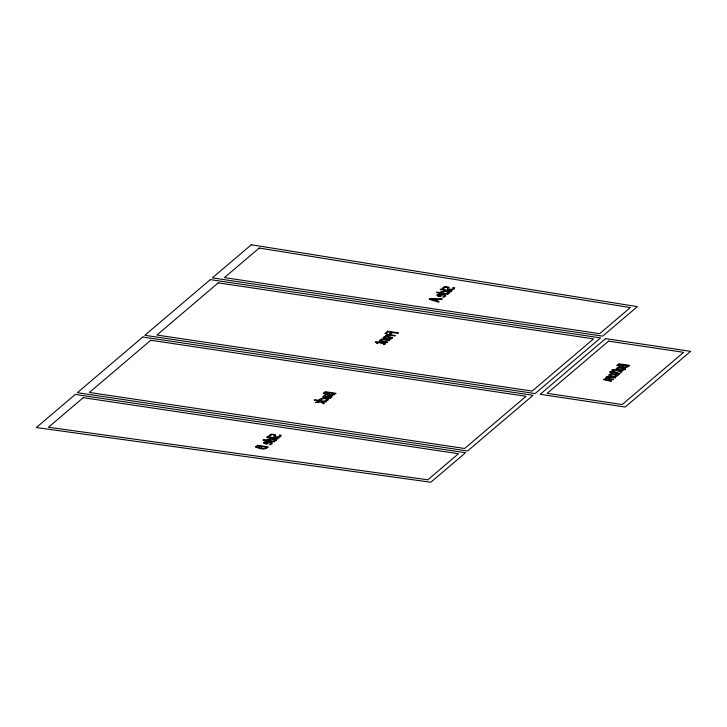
<?xml version="1.0" encoding="UTF-8"?>
<svg xmlns="http://www.w3.org/2000/svg" width="727" height="727" viewBox="0 0 727 727"><rect width="100%" height="100%" fill="white"/><g stroke="black" fill="none" stroke-linecap="round" stroke-linejoin="round"><path stroke-width="1.09" d="M612.961 371.488L614.17 371.597M274.252 435.219L273.943 436.736C275.924 438.063 280.704 438.236 281.258 435.282L279.441 435.01L279.432 436.427L276.614 437L275.497 436.536L275.578 434.755L271.907 434.155A3.753 1.318 0.4 0 0 270.099 434.546L268.654 436.255C270.626 437.363 271.298 432.829 274.252 435.219M447.732 287.701L447.414 289.21C449.404 290.536 454.184 290.709 454.738 287.765L452.921 287.492L452.912 288.91L450.095 289.482L448.977 289.019L449.059 287.238L445.387 286.638A3.753 1.318 0.4 0 0 443.579 287.029L442.134 288.737C444.106 289.846 444.779 285.302 447.732 287.701M319.217 399.468L319.198 399.923C320.68 400.177 325.605 396.515 326.932 400.077L324.933 400.777L326.478 401.013L328.486 399.686A3.426 1.2 0.4 0 0 327.777 398.905L322.57 398.132L319.217 399.468M268.227 439.962L268.19 440.335C279.468 443.07 273.37 436.773 268.227 439.962M441.707 292.445L441.671 292.817C452.948 295.544 446.851 289.246 441.707 292.445M323.997 396.479C325.796 398.014 329.331 393.943 331.921 396.351L331.93 397.069L329.74 397.833L330.612 397.96L330.049 398.432L322.643 396.969L324.433 395.206L325.832 395.415L323.997 396.479M255.604 446.923C258.603 448.25 264.801 450.813 268.336 446.923L257.431 445.297L255.604 446.923M323.324 393.325C326.323 394.661 332.521 397.224 336.047 393.334L325.142 391.708L323.324 393.325M617.023 365.39C620.022 366.717 626.22 369.28 629.746 365.39L618.841 363.764L617.023 365.39M261.384 447.623C262.002 449.268 265.473 448.641 266.5 447.241L262.474 446.642L261.384 447.623M329.095 394.034C329.722 395.679 333.193 395.043 334.22 393.652L330.194 393.053L329.095 394.034M622.794 366.09C623.421 367.735 626.892 367.108 627.919 365.708L623.893 365.108L622.794 366.09M257.058 446.887L259.194 447.623L261.266 446.46L258.076 445.987L257.058 446.887M324.778 393.298L326.905 394.034L328.986 392.871L325.787 392.389L324.778 393.298M618.477 365.354L620.604 366.09L622.685 364.927L619.486 364.454L618.477 365.354M392.416 337.946C390.399 340.354 386.11 339.291 383.492 338.319A3.49 1.218 0.4 0 1 383.193 337.51L383.838 336.964A3.526 1.236 0.4 0 1 385.664 336.474L390.181 336.765L392.416 337.946M618.041 375.286C616.023 377.695 611.743 376.631 609.117 375.659A3.49 1.218 0.4 0 1 608.826 374.85L609.462 374.305A3.526 1.236 0.4 0 1 611.298 373.814L615.814 374.096L618.041 375.286M625.474 368.962C623.457 371.379 619.177 370.316 616.551 369.334A3.49 1.218 0.4 0 1 616.26 368.525L616.896 367.98A3.526 1.236 0.4 0 1 618.732 367.489L623.248 367.78L625.474 368.962M263.556 442.634L264.101 443.552L266.918 444.179L269.235 442.207C274.679 442.461 266.555 445.015 270.435 444.642C276.66 442.17 265.473 439.962 263.556 442.634M437.036 295.117L437.581 296.025L440.398 296.661L442.716 294.689C448.159 294.935 440.035 297.497 443.915 297.125C450.14 294.653 438.954 292.445 437.036 295.117M391.081 337.982L390.89 338.337C389.245 339.136 384.883 339.191 384.628 337.401L387.237 336.937L391.081 337.982M616.714 375.314L616.523 375.677C614.869 376.477 610.507 376.531 610.262 374.741L612.87 374.278L616.714 375.314M624.148 368.998L623.957 369.352C622.312 370.152 617.941 370.207 617.696 368.416L620.304 367.953L624.148 368.998M605.082 379.276L605.855 379.93L611.616 380.812L611.053 381.293L603.392 379.558L606.064 378.54L605.327 377.831L607.572 376.977L606.663 376.84L607.227 376.359L615.415 377.586L614.851 378.058C606.5 375.695 603.428 378.785 613.515 379.194L612.952 379.676L606.872 378.758L605.082 379.276M379.794 340.327C379.667 342.844 385.737 341.372 387.155 342.481L387.718 341.999C377.458 341.654 381.075 338.246 389.218 340.718L389.781 340.245L381.602 339.018L381.039 339.5L381.948 339.636L379.794 340.327M264.964 442.516L264.964 443.152L266.409 443.561L268.181 442.052L264.964 442.516M438.445 294.998L438.445 295.635L439.89 296.043L441.662 294.535L438.445 294.998M384.347 343.689L383.42 344.344L384.656 344.534L385.764 343.662L379.285 342.135L379.667 341.808L375.232 342.09L377.577 342.435L376.541 343.317L377.686 343.489L378.722 342.608L384.347 343.689M618.777 373.542L617.877 374.169L619.086 374.387L620.195 373.514L613.715 371.988L615.206 370.715C619.64 370.743 619.995 371.906 621.14 372.642L622.076 371.433L615.006 369.743L612.279 369.716L611.716 370.197L614.07 370.543L612.579 371.815L609.662 371.942L612.016 372.288L610.98 373.169L612.116 373.342L613.161 372.46L618.777 373.542M386.955 335.892L385.41 335.819L387.791 334.965L386.582 334.783L387.146 334.311L395.324 335.529L394.761 336.01L388.954 335.138L386.955 335.892M330.64 396.806L328.595 397.66L326.323 397.315L328.549 396.279L330.64 396.806M276.324 440.289L274.07 441.216L274.906 441.334L274.343 441.816L262.947 440.117L263.501 439.635L267.054 440.162A4.017 1.409 0.4 0 1 267.681 439.153L271.144 438.645L275.942 439.59A2.835 0.991 0.4 0 1 276.324 440.289M449.804 292.772L447.55 293.69L448.386 293.817L447.823 294.299L436.418 292.599L436.982 292.118L440.535 292.645A4.017 1.409 0.4 0 1 441.162 291.636L444.624 291.127L449.422 292.072A2.835 0.991 0.4 0 1 449.804 292.772M75.29 394.434L36.35 427.549L430.838 482.237L465.553 452.712L75.29 394.434M142.801 337.019L77.335 392.698L467.597 450.976L533.073 395.306L142.801 337.019M210.321 279.613L144.846 335.283L535.117 393.561L600.584 337.891L210.321 279.613M251.306 244.763L212.366 277.868L602.638 336.147L637.352 306.63L251.306 244.763M83.251 397.669L48.464 427.249L427.812 479.802L458.51 453.712L83.251 397.669M150.762 340.254L89.385 392.453L464.644 448.486L526.021 396.297L150.762 340.254M218.282 282.848L156.905 335.038L532.164 391.081L593.541 338.882L218.282 282.848M259.203 248.052L224.416 277.623L599.675 333.666L630.364 307.566L259.203 248.052M387.573 331.221L384.901 333.493L386.191 333.684L388.263 331.912L391.344 332.375L389.354 334.066L390.644 334.256L392.635 332.566L397.887 333.357L398.478 332.848L387.573 331.221M267.363 436.773L266.727 437.318L268.79 436.982L267.363 436.773M440.844 289.255L440.208 289.8L442.27 289.464L440.844 289.255M429.884 298.643L429.157 299.27L438.563 302.178L439.181 301.641L436.545 300.842L438.245 299.397L442.298 298.997L429.884 298.643M270.126 437.227L269.563 437.699L277.741 438.926L278.305 438.445L270.126 437.227M443.606 289.7L443.043 290.182L451.222 291.4L451.785 290.927L443.606 289.7M315.027 399.814L314.464 400.295L321.143 401.286L315.654 402.494L320.453 401.831L323.651 403.876L324.396 403.249L321.697 401.595L325.869 401.995L326.432 401.513L315.027 399.814M436.845 299.351L435.473 300.515L431.011 299.16L436.845 299.351M605.591 338.637L540.125 394.307L625.184 407.011L690.65 351.341L605.591 338.637M608.554 341.127L547.167 393.316L622.221 404.53L683.598 352.331L608.554 341.127"/></g></svg>
